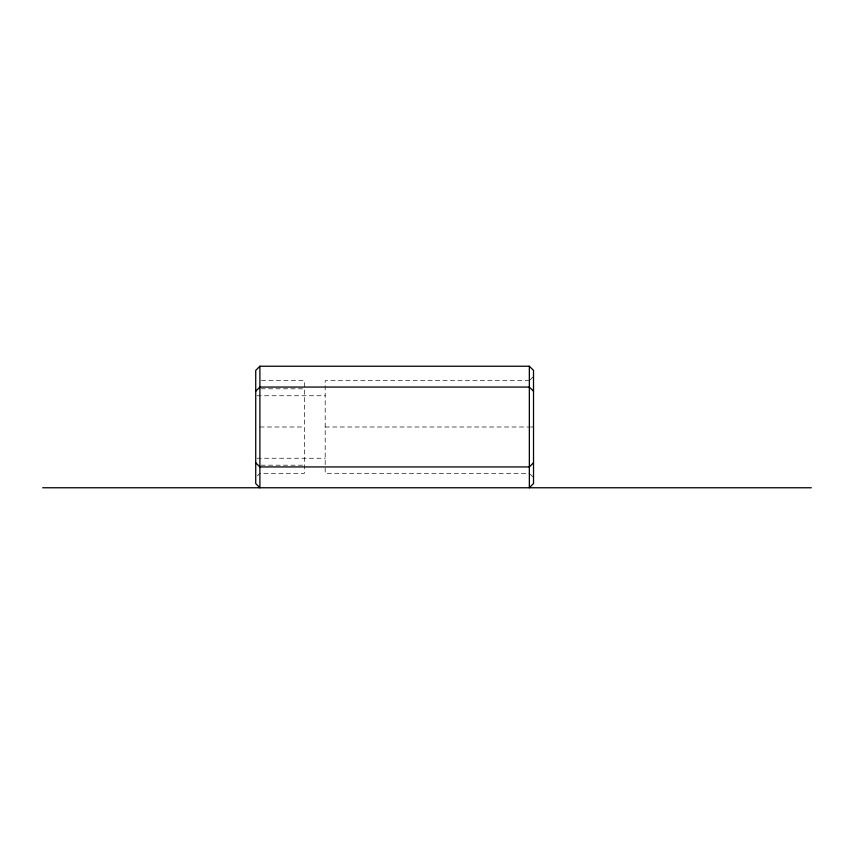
<?xml version="1.0" encoding="UTF-8"?>
<svg xmlns="http://www.w3.org/2000/svg" width="854" height="854" viewBox="0 0 854 854"><rect width="100%" height="100%" fill="white"/><g stroke="black" fill="none" stroke-linecap="round" stroke-linejoin="round"><path stroke-width="0.64" stroke-dasharray="4.27 3.2" d="M257.396 475.806L259.894 473.308L304.344 473.308L304.344 380.692L259.894 380.692M530.185 379.859L533.515 376.529M529.352 380.692L325.182 380.692L325.182 473.308L529.352 473.308M260.982 388.805L304.344 388.805M257.043 395.754L325.182 395.754M259.894 427L304.344 427M325.182 427L529.352 427M530.387 427L533.515 427M257.043 458.246L325.182 458.246M260.982 465.195L304.344 465.195M530.185 474.141L533.515 477.471"/><path stroke-width="1.28" d="M259.894 366.238L255.73 370.401L255.73 483.599L259.894 487.762L259.894 366.238L529.352 366.238L533.515 370.401L533.515 483.599L529.352 487.762L529.352 366.238M255.73 391.239L259.894 387.065L529.352 387.065L533.515 391.239M533.515 462.761L529.352 466.935L259.894 466.935L255.73 462.761M42.7 487.762L811.3 487.762"/></g></svg>
